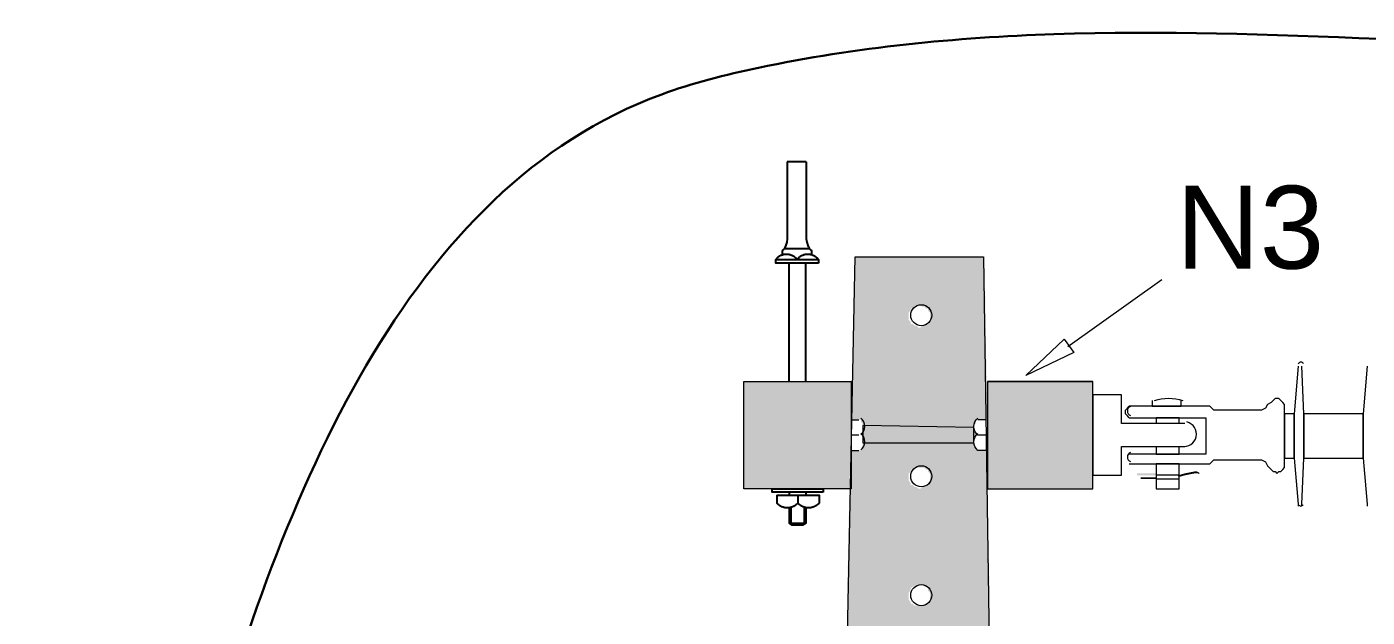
# Model space of a CAD drawing. Header units: millimetres. Extents: x 3949 to 6037, y -1956 to 1273.
# Drawn here: x 4929.85 to 4963.98, y -1423.71 to -1408.67 of the extents above; entities that cross this region are included whole.
import ezdxf

# ---------------------------------------------------------------- set-up
doc = ezdxf.new("R2010")
doc.units = ezdxf.units.MM
doc.linetypes.add('DASHED', pattern=[19.05, 12.7, -6.35])
doc.layers.add('PADRÃO DE ENTRADA', color=7, linetype='Continuous', lineweight=0)
doc.styles.add('ARIAL', font='arial.ttf')

msp = doc.modelspace()

# ---------------------------------------------------------------- linework, layer by layer
at = {"layer": 'PADRÃO DE ENTRADA', "linetype": 'DASHED', "lineweight": -2}
msp.add_line((4949.694, -1412.111), (4949.213, -1412.111), dxfattribs=at)
at = {"layer": 'PADRÃO DE ENTRADA', "color": 0, "linetype": 'DASHED', "lineweight": -2}
for points in [[(4949.213, -1412.111), (4949.213, -1414.074)], [(4949.694, -1412.111), (4949.694, -1414.074)], [(4949.213, -1414.074), (4949.198, -1414.156), (4949.172, -1414.237), (4949.157, -1414.278), (4949.138, -1414.316), (4949.113, -1414.347), (4949.084, -1414.369)], [(4949.694, -1414.074), (4949.713, -1414.159), (4949.738, -1414.244), (4949.754, -1414.288), (4949.779, -1414.325), (4949.807, -1414.357), (4949.842, -1414.379)]]:
    msp.add_lwpolyline(points, dxfattribs=at)
at = {"layer": 'PADRÃO DE ENTRADA', "color": 0, "lineweight": -2}
for points in [[(4948.921, -1414.602), (4948.956, -1414.561), (4948.968, -1414.548), (4948.981, -1414.539), (4948.993, -1414.526), (4949.006, -1414.517), (4949.019, -1414.507), (4949.034, -1414.501), (4949.05, -1414.492), (4949.062, -1414.485), (4949.078, -1414.479), (4949.094, -1414.476), (4949.11, -1414.47), (4949.125, -1414.467), (4949.141, -1414.463), (4949.157, -1414.46), (4949.172, -1414.46), (4949.191, -1414.46), (4949.207, -1414.46), (4949.223, -1414.46), (4949.238, -1414.463), (4949.254, -1414.467), (4949.27, -1414.47), (4949.286, -1414.473), (4949.301, -1414.479), (4949.317, -1414.485), (4949.333, -1414.492), (4949.345, -1414.498), (4949.361, -1414.507), (4949.377, -1414.517), (4949.389, -1414.526), (4949.402, -1414.536), (4949.414, -1414.548), (4949.427, -1414.558), (4949.461, -1414.599)], [(4950.005, -1414.69), (4948.921, -1414.69), (4948.921, -1414.599), (4950.005, -1414.599), (4950.005, -1414.69)], [(4949.084, -1414.369), (4949.084, -1414.479)], [(4949.779, -1414.325), (4949.132, -1414.325)], [(4949.461, -1414.599), (4949.496, -1414.558), (4949.509, -1414.548), (4949.521, -1414.536), (4949.534, -1414.526), (4949.546, -1414.517), (4949.562, -1414.507), (4949.575, -1414.498), (4949.59, -1414.492), (4949.606, -1414.485), (4949.622, -1414.479), (4949.637, -1414.473), (4949.653, -1414.47), (4949.669, -1414.467), (4949.684, -1414.463), (4949.7, -1414.46), (4949.716, -1414.46), (4949.732, -1414.46), (4949.747, -1414.46), (4949.766, -1414.46), (4949.782, -1414.463), (4949.798, -1414.467), (4949.813, -1414.47), (4949.829, -1414.473), (4949.845, -1414.479), (4949.86, -1414.485), (4949.873, -1414.492), (4949.889, -1414.498), (4949.904, -1414.507), (4949.917, -1414.514), (4949.933, -1414.526), (4949.945, -1414.536), (4949.958, -1414.548), (4949.97, -1414.558), (4950.005, -1414.599)], [(4949.842, -1414.479), (4949.842, -1414.379)], [(4949.249, -1414.687), (4949.249, -1417.702)], [(4949.677, -1414.687), (4949.677, -1417.702)], [(4950.126, -1420.521), (4948.825, -1420.521), (4948.825, -1420.436), (4950.126, -1420.436), (4950.126, -1420.521)], [(4948.948, -1420.601), (4950.025, -1420.601), (4950.025, -1420.802)], [(4948.948, -1420.601), (4948.948, -1420.806)], [(4949.259, -1420.519), (4949.259, -1420.601)], [(4949.485, -1420.601), (4949.485, -1420.802)], [(4949.686, -1420.519), (4949.686, -1420.601)], [(4950.025, -1420.802), (4949.984, -1420.84), (4949.972, -1420.85), (4949.956, -1420.859), (4949.944, -1420.868), (4949.928, -1420.878), (4949.915, -1420.884), (4949.9, -1420.894), (4949.887, -1420.9), (4949.871, -1420.903), (4949.859, -1420.909), (4949.843, -1420.912), (4949.827, -1420.916), (4949.812, -1420.919), (4949.799, -1420.922), (4949.783, -1420.925), (4949.768, -1420.925), (4949.752, -1420.925), (4949.739, -1420.925), (4949.724, -1420.925), (4949.708, -1420.922), (4949.695, -1420.919), (4949.68, -1420.916), (4949.664, -1420.912), (4949.648, -1420.909), (4949.636, -1420.903), (4949.62, -1420.9), (4949.608, -1420.894), (4949.592, -1420.884), (4949.579, -1420.878), (4949.564, -1420.868), (4949.551, -1420.859), (4949.535, -1420.85), (4949.523, -1420.84), (4949.485, -1420.802), (4949.444, -1420.84), (4949.432, -1420.85), (4949.416, -1420.859), (4949.403, -1420.868), (4949.388, -1420.878), (4949.375, -1420.884), (4949.359, -1420.894), (4949.347, -1420.9), (4949.331, -1420.903), (4949.319, -1420.909), (4949.303, -1420.912), (4949.287, -1420.916), (4949.271, -1420.919), (4949.259, -1420.922), (4949.243, -1420.925), (4949.227, -1420.925), (4949.212, -1420.925), (4949.199, -1420.925), (4949.183, -1420.925), (4949.168, -1420.922), (4949.152, -1420.919), (4949.139, -1420.916), (4949.124, -1420.912), (4949.108, -1420.909), (4949.095, -1420.903), (4949.08, -1420.9), (4949.067, -1420.894), (4949.052, -1420.884), (4949.039, -1420.878), (4949.023, -1420.868), (4949.011, -1420.859), (4948.995, -1420.85), (4948.982, -1420.84), (4948.945, -1420.802)], [(4949.259, -1420.922), (4949.259, -1421.311)], [(4949.303, -1420.912), (4949.303, -1421.311)], [(4949.642, -1420.906), (4949.642, -1421.311)], [(4949.686, -1420.919), (4949.686, -1421.311)], [(4949.259, -1421.311), (4949.686, -1421.311), (4949.604, -1421.368), (4949.341, -1421.368), (4949.259, -1421.311)]]:
    msp.add_lwpolyline(points, dxfattribs=at)
at = {"layer": 'PADRÃO DE ENTRADA', "lineweight": 5}
for points in [[(4950.647, -1429.175), (4950.94, -1414.529), (4954.211, -1414.529), (4954.699, -1448.02)], [(4956.994, -1417.702), (4954.309, -1417.702)], [(4956.994, -1417.702), (4954.309, -1417.702), (4956.994, -1417.702), (4954.309, -1417.702)], [(4959.337, -1418.776), (4957.726, -1418.776), (4957.726, -1418.044), (4956.994, -1418.044), (4956.994, -1420.095), (4957.726, -1420.095), (4957.726, -1419.362), (4959.337, -1419.362)], [(4950.843, -1418.679), (4951.038, -1418.679)], [(4954.26, -1418.679), (4954.065, -1418.679)], [(4953.967, -1419.265), (4953.967, -1418.874)], [(4950.843, -1419.46), (4951.038, -1419.46)]]:
    msp.add_lwpolyline(points, dxfattribs=at)
at = {"layer": 'PADRÃO DE ENTRADA', "color": 150, "lineweight": 5, "true_color": 0x007eff}
msp.add_lwpolyline([(4958.751, -1415.115), (4956.359, -1416.824)], dxfattribs=at)
msp.add_lwpolyline([(4956.506, -1416.97), (4955.285, -1417.556), (4956.262, -1416.628)], close=True, dxfattribs=at)
at = {"layer": 'PADRÃO DE ENTRADA', "color": 7, "lineweight": 5}
for points in [[(4962.218, -1417.312), (4962.12, -1418.532), (4962.12, -1419.655), (4962.218, -1420.827), (4962.218, -1420.876)], [(4962.315, -1420.876), (4962.315, -1420.827), (4962.364, -1419.655), (4962.364, -1418.532), (4962.315, -1417.312)], [(4963.975, -1417.312), (4963.878, -1418.532), (4963.878, -1419.655), (4963.975, -1420.827), (4963.975, -1420.876)], [(4957.922, -1419.802), (4959.972, -1419.802), (4960.07, -1419.704), (4961.29, -1419.704), (4961.388, -1419.753), (4961.437, -1419.851), (4961.534, -1419.948), (4961.583, -1419.997), (4961.632, -1419.997), (4961.681, -1420.046), (4961.73, -1419.997), (4961.778, -1419.997), (4961.827, -1419.948), (4961.876, -1419.899), (4961.876, -1419.851), (4961.876, -1419.704), (4961.876, -1419.655), (4961.876, -1418.435), (4961.876, -1418.337), (4961.876, -1418.288), (4961.827, -1418.239), (4961.778, -1418.191), (4961.73, -1418.142), (4961.681, -1418.142), (4961.632, -1418.142), (4961.583, -1418.191), (4961.534, -1418.239), (4961.437, -1418.288), (4961.388, -1418.386), (4961.29, -1418.435), (4960.07, -1418.435), (4959.972, -1418.337), (4957.922, -1418.337)], [(4958.507, -1418.191), (4958.507, -1418.337), (4959.24, -1418.337), (4959.24, -1418.191)], [(4950.843, -1418.679), (4950.843, -1419.46)], [(4957.922, -1418.63), (4959.874, -1418.63), (4959.874, -1419.558), (4957.922, -1419.558)], [(4959.191, -1418.776), (4959.191, -1418.63), (4958.605, -1418.63), (4958.605, -1418.776)], [(4951.038, -1419.069), (4950.843, -1419.069)], [(4958.605, -1419.362), (4958.605, -1419.558), (4959.191, -1419.558), (4959.191, -1419.362)], [(4959.191, -1420.095), (4958.605, -1420.095)], [(4959.191, -1420.192), (4958.605, -1420.192)]]:
    msp.add_lwpolyline(points, dxfattribs=at)
at = {"layer": 'PADRÃO DE ENTRADA', "lineweight": 5}
for points in [[(4950.843, -1419.069), (4950.843, -1420.436), (4948.109, -1420.436), (4948.109, -1417.702), (4950.843, -1417.702)], [(4954.309, -1419.069), (4954.309, -1420.436), (4956.994, -1420.436), (4956.994, -1417.702), (4954.309, -1417.702)], [(4951.135, -1418.825), (4951.135, -1419.265), (4953.967, -1419.265), (4953.967, -1418.874)]]:
    msp.add_lwpolyline(points, close=True, dxfattribs=at)
at = {"layer": 'PADRÃO DE ENTRADA', "lineweight": 0}
msp.add_lwpolyline([(4957.922, -1418.63), (4957.873, -1418.581), (4957.824, -1418.532), (4957.824, -1418.484), (4957.824, -1418.435), (4957.873, -1418.386), (4957.922, -1418.337)], dxfattribs=at)
at = {"layer": 'PADRÃO DE ENTRADA', "lineweight": 5}
for points in [[(4954.309, -1419.069), (4954.065, -1419.069, -0.47856), (4954.067, -1418.641)], [(4954.309, -1419.46), (4954.065, -1419.46, -0.47856), (4954.067, -1419.031)]]:
    msp.add_lwpolyline(points, format="xyb", dxfattribs=at)
at = {"layer": 'PADRÃO DE ENTRADA', "color": 7, "lineweight": 5}
for points in [[(4962.12, -1418.532), (4961.876, -1418.532), (4961.876, -1419.655), (4962.12, -1419.655)], [(4963.878, -1418.532), (4962.364, -1418.532), (4962.364, -1419.655), (4963.878, -1419.655)], [(4959.191, -1419.802), (4958.605, -1419.802), (4958.605, -1420.436), (4959.191, -1420.436)]]:
    msp.add_lwpolyline(points, close=True, dxfattribs=at)
at = {"layer": 'PADRÃO DE ENTRADA', "color": 7, "lineweight": 0}
msp.add_lwpolyline([(4959.166, -1420.119, 0.0479, 0.0479, 0), (4959.337, -1420.07, 0.0488, 0.0488, 0), (4959.581, -1420.021, 0.0488, 0.0488, 0), (4959.655, -1420.021, 0.0345, 0.0345, 0), (4959.703, -1420.046, 0, 0, 0), (4959.703, -1420.143, 0, 0, 0), (4959.63, -1420.217, 0, 0, 0), (4959.166, -1420.168, 0, 0, 0)], format="xyseb", dxfattribs=at)
at = {"layer": 'PADRÃO DE ENTRADA', "lineweight": 5}
for centre in [(4952.624, -1416.018), (4952.624, -1420.119), (4952.624, -1423.146)]:
    msp.add_circle(centre, 0.268, dxfattribs=at)
at = {"layer": 'PADRÃO DE ENTRADA', "color": 7, "lineweight": 5}
for centre, radius, start, end in [((4962.291, -1417.287), 0.0732, 25.0952, 154.9136), ((4957.995, -1418.459), 0.122, 109.8533, 250.1519), ((4958.922, -1419.387), 1.245, 72.7941, 107.2135), ((4957.995, -1419.631), 0.122, 109.8801, 250.1199), ((4962.291, -1420.803), 0.0732, 212.9157, 327.0484)]:
    msp.add_arc(centre, radius, start, end, dxfattribs=at)
at = {"layer": 'PADRÃO DE ENTRADA', "lineweight": 5}
for centre, radius, start, end in [((4950.916, -1418.85), 0.269, 308.8522, 51.1478), ((4959.313, -1419.045), 0.317, 259.3882, 76.6739), ((4950.916, -1419.24), 0.269, 308.8522, 51.1478)]:
    msp.add_arc(centre, radius, start, end, dxfattribs=at)
at = {"layer": 'PADRÃO DE ENTRADA', "lineweight": 30}
msp.add_spline([(4982.307, -1424), (4980.084, -1423.512), (4978.843, -1420.239), (4977.676, -1410.321), (4977.165, -1409.883), (4972.86, -1409.154), (4956.004, -1408.862), (4948.479, -1409.717), (4946.015, -1410.394), (4934.291, -1427.966), (4929.85, -1463.008)], degree=3, dxfattribs=at)
at = {"layer": 'PADRÃO DE ENTRADA', "color": 8}
for points in [[(4950.94, -1414.529), (4954.26, -1415.75), (4950.891, -1415.75)], [(4954.211, -1414.529), (4950.94, -1414.529), (4954.26, -1415.75)], [(4952.551, -1415.75), (4950.891, -1415.75), (4952.502, -1415.798)], [(4950.891, -1415.75), (4952.502, -1415.798), (4950.891, -1415.798)], [(4952.454, -1415.798), (4952.454, -1415.798), (4950.891, -1415.798)], [(4952.454, -1415.798), (4950.891, -1415.798), (4952.502, -1415.798)], [(4952.454, -1415.798), (4950.891, -1415.798), (4952.405, -1415.847)], [(4950.891, -1415.798), (4952.405, -1415.847), (4950.891, -1415.847)], [(4952.356, -1415.847), (4952.356, -1415.847), (4950.891, -1415.847)], [(4952.356, -1415.847), (4950.891, -1415.847), (4952.405, -1415.847)], [(4952.356, -1415.847), (4950.891, -1415.847), (4952.356, -1415.896)], [(4950.891, -1415.847), (4952.356, -1415.896), (4950.891, -1415.896)], [(4952.356, -1415.896), (4950.891, -1415.896), (4952.307, -1415.945)], [(4950.891, -1415.896), (4952.307, -1415.945), (4950.891, -1415.945)], [(4952.307, -1415.945), (4950.891, -1415.945), (4952.307, -1415.994)], [(4950.891, -1415.945), (4952.307, -1415.994), (4950.891, -1415.994)], [(4952.307, -1415.994), (4950.891, -1415.994), (4952.307, -1416.043)], [(4950.891, -1415.994), (4952.307, -1416.043), (4950.891, -1416.043)], [(4954.26, -1415.75), (4952.6, -1415.75), (4954.26, -1415.798)], [(4952.6, -1415.75), (4954.26, -1415.798), (4952.649, -1415.798)], [(4952.649, -1415.798), (4954.26, -1415.798), (4952.698, -1415.798)], [(4954.26, -1415.798), (4952.698, -1415.798), (4954.26, -1415.847)], [(4952.698, -1415.798), (4954.26, -1415.847), (4952.747, -1415.847)], [(4952.747, -1415.847), (4954.26, -1415.847), (4952.795, -1415.847)], [(4954.26, -1415.847), (4952.795, -1415.847), (4954.26, -1415.896)], [(4952.795, -1415.847), (4954.26, -1415.896), (4952.795, -1415.896)], [(4954.26, -1415.896), (4952.795, -1415.896), (4954.26, -1415.945)], [(4952.795, -1415.896), (4954.26, -1415.945), (4952.844, -1415.945)], [(4954.26, -1415.945), (4952.844, -1415.945), (4954.26, -1415.994)], [(4952.844, -1415.945), (4954.26, -1415.994), (4952.844, -1415.994)], [(4954.26, -1415.994), (4952.844, -1415.994), (4954.26, -1416.043)], [(4952.844, -1415.994), (4954.26, -1416.043), (4952.844, -1416.043)], [(4950.891, -1416.335), (4954.309, -1418.679), (4950.843, -1418.679)], [(4952.307, -1416.043), (4950.891, -1416.043), (4952.307, -1416.091)], [(4950.891, -1416.043), (4952.307, -1416.091), (4950.891, -1416.091)], [(4952.307, -1416.091), (4950.891, -1416.091), (4952.307, -1416.14)], [(4950.891, -1416.091), (4952.307, -1416.14), (4950.891, -1416.14)], [(4952.307, -1416.14), (4950.891, -1416.14), (4952.356, -1416.189)], [(4950.891, -1416.14), (4952.356, -1416.189), (4950.891, -1416.189)], [(4952.356, -1416.189), (4950.891, -1416.189), (4952.356, -1416.238)], [(4950.891, -1416.189), (4952.356, -1416.238), (4950.891, -1416.238)], [(4952.405, -1416.238), (4952.405, -1416.238), (4950.891, -1416.238)], [(4952.405, -1416.238), (4950.891, -1416.238), (4952.356, -1416.238)], [(4952.405, -1416.238), (4950.891, -1416.238), (4952.454, -1416.287)], [(4950.891, -1416.238), (4952.454, -1416.287), (4950.891, -1416.287)], [(4952.502, -1416.287), (4952.502, -1416.287), (4950.891, -1416.287)], [(4952.502, -1416.287), (4950.891, -1416.287), (4952.454, -1416.287)], [(4952.502, -1416.287), (4950.891, -1416.287), (4952.551, -1416.335)], [(4950.891, -1416.287), (4952.551, -1416.335), (4950.891, -1416.335)], [(4954.26, -1416.335), (4950.891, -1416.335), (4954.309, -1418.679)], [(4952.649, -1416.287), (4954.26, -1416.335), (4952.6, -1416.335)], [(4952.698, -1416.287), (4954.26, -1416.287), (4952.649, -1416.287)], [(4954.26, -1416.287), (4952.649, -1416.287), (4954.26, -1416.335)], [(4952.747, -1416.238), (4954.26, -1416.287), (4952.698, -1416.287)], [(4952.795, -1416.238), (4954.26, -1416.238), (4952.747, -1416.238)], [(4954.26, -1416.238), (4952.747, -1416.238), (4954.26, -1416.287)], [(4952.844, -1416.14), (4954.26, -1416.189), (4952.795, -1416.189)], [(4954.26, -1416.189), (4952.795, -1416.189), (4954.26, -1416.238)], [(4952.795, -1416.189), (4954.26, -1416.238), (4952.795, -1416.238)], [(4954.26, -1416.043), (4952.844, -1416.043), (4954.26, -1416.091)], [(4952.844, -1416.043), (4954.26, -1416.091), (4952.844, -1416.091)], [(4954.26, -1416.091), (4952.844, -1416.091), (4954.26, -1416.14)], [(4952.844, -1416.091), (4954.26, -1416.14), (4952.844, -1416.14)], [(4954.26, -1416.14), (4952.844, -1416.14), (4954.26, -1416.189)], [(4950.843, -1417.702), (4948.109, -1417.702), (4950.843, -1419.069)], [(4948.109, -1417.702), (4950.843, -1419.069), (4948.109, -1419.069)], [(4956.994, -1417.702), (4954.309, -1417.702), (4956.994, -1418.825)], [(4954.309, -1417.702), (4956.994, -1418.825), (4954.309, -1418.825)], [(4951.038, -1418.679), (4954.309, -1418.679), (4954.309, -1418.679)], [(4954.309, -1418.679), (4954.309, -1418.679), (4951.038, -1418.679)], [(4951.038, -1418.679), (4954.065, -1418.679), (4951.087, -1418.679)], [(4954.016, -1418.679), (4954.016, -1418.679), (4951.087, -1418.679)], [(4954.016, -1418.679), (4951.087, -1418.679), (4954.065, -1418.679)], [(4954.016, -1418.679), (4951.087, -1418.679), (4954.016, -1418.728)], [(4951.087, -1418.679), (4954.016, -1418.728), (4951.087, -1418.728)], [(4951.087, -1418.728), (4954.016, -1418.728), (4954.016, -1418.728)], [(4954.016, -1418.728), (4951.087, -1418.728), (4954.016, -1418.776)], [(4951.087, -1418.728), (4954.016, -1418.776), (4951.135, -1418.776)], [(4950.843, -1419.069), (4948.109, -1419.069), (4950.843, -1419.118)], [(4948.109, -1419.069), (4950.843, -1419.118), (4948.109, -1419.118)], [(4951.135, -1418.776), (4954.016, -1418.776), (4954.016, -1418.776)], [(4953.967, -1418.776), (4953.967, -1418.776), (4951.135, -1418.776)], [(4953.967, -1418.776), (4951.135, -1418.776), (4954.016, -1418.776)], [(4953.967, -1418.776), (4951.135, -1418.776), (4953.967, -1418.825)], [(4951.135, -1418.776), (4953.967, -1418.825), (4951.135, -1418.825)], [(4951.135, -1418.825), (4953.967, -1418.874), (4951.135, -1418.874)], [(4953.967, -1418.825), (4951.135, -1418.825), (4953.967, -1418.874)], [(4951.135, -1418.825), (4953.967, -1418.825), (4953.967, -1418.825)], [(4953.967, -1418.825), (4953.967, -1418.825), (4951.135, -1418.825)], [(4953.967, -1418.874), (4951.135, -1418.874), (4953.967, -1418.923)], [(4951.135, -1418.874), (4953.967, -1418.923), (4951.135, -1418.923)], [(4953.967, -1418.923), (4951.135, -1418.923), (4953.967, -1418.972)], [(4951.135, -1418.923), (4953.967, -1418.972), (4951.135, -1418.972)], [(4953.967, -1418.972), (4951.135, -1418.972), (4954.016, -1419.021)], [(4951.135, -1418.972), (4954.016, -1419.021), (4951.135, -1419.021)], [(4951.135, -1419.021), (4954.016, -1419.021), (4954.016, -1419.021)], [(4954.016, -1419.021), (4951.135, -1419.021), (4954.065, -1419.069)], [(4951.135, -1419.021), (4954.065, -1419.069), (4951.135, -1419.069)], [(4954.065, -1419.069), (4951.135, -1419.069), (4954.016, -1419.118)], [(4951.135, -1419.069), (4954.016, -1419.118), (4951.135, -1419.118)], [(4956.994, -1418.825), (4954.309, -1418.825), (4956.994, -1420.436)], [(4954.309, -1418.825), (4956.994, -1420.436), (4954.309, -1420.436)], [(4950.843, -1419.118), (4948.109, -1419.118), (4950.794, -1420.436)], [(4948.109, -1419.118), (4950.794, -1420.436), (4948.109, -1420.436)], [(4951.135, -1419.362), (4954.016, -1419.411), (4951.087, -1419.411)], [(4951.087, -1419.411), (4954.016, -1419.411), (4954.016, -1419.411)], [(4954.016, -1419.411), (4951.087, -1419.411), (4954.016, -1419.46)], [(4951.087, -1419.411), (4954.016, -1419.46), (4951.087, -1419.46)], [(4954.016, -1419.118), (4951.135, -1419.118), (4954.016, -1419.167)], [(4951.135, -1419.118), (4954.016, -1419.167), (4951.135, -1419.167)], [(4953.967, -1419.167), (4953.967, -1419.167), (4951.135, -1419.167)], [(4953.967, -1419.167), (4951.135, -1419.167), (4954.016, -1419.167)], [(4953.967, -1419.167), (4951.135, -1419.167), (4953.967, -1419.216)], [(4951.135, -1419.167), (4953.967, -1419.216), (4951.135, -1419.216)], [(4953.967, -1419.216), (4951.135, -1419.216), (4953.967, -1419.265)], [(4951.135, -1419.216), (4953.967, -1419.265), (4951.135, -1419.265)], [(4953.967, -1419.265), (4951.135, -1419.265), (4953.967, -1419.314)], [(4951.135, -1419.265), (4953.967, -1419.314), (4951.135, -1419.314)], [(4951.135, -1419.314), (4953.967, -1419.314), (4953.967, -1419.314)], [(4953.967, -1419.314), (4951.135, -1419.314), (4953.967, -1419.362)], [(4951.135, -1419.314), (4953.967, -1419.362), (4951.135, -1419.362)], [(4951.135, -1419.362), (4953.967, -1419.362), (4953.967, -1419.362)], [(4953.967, -1419.362), (4951.135, -1419.362), (4954.016, -1419.411)], [(4950.843, -1419.46), (4954.065, -1419.46), (4954.065, -1419.46)], [(4954.065, -1419.46), (4954.065, -1419.46), (4950.843, -1419.46)], [(4954.309, -1419.46), (4950.843, -1419.46), (4954.309, -1419.899)], [(4950.843, -1419.46), (4954.309, -1419.899), (4950.843, -1419.899)], [(4951.087, -1419.46), (4954.065, -1419.46), (4951.038, -1419.46)], [(4951.087, -1419.46), (4954.016, -1419.46), (4954.016, -1419.46)], [(4954.016, -1419.46), (4951.087, -1419.46), (4954.065, -1419.46)], [(4952.502, -1419.899), (4952.502, -1419.899), (4950.843, -1419.899)], [(4952.502, -1419.899), (4950.843, -1419.899), (4952.551, -1419.899)], [(4952.454, -1419.899), (4952.454, -1419.899), (4950.843, -1419.899)], [(4952.454, -1419.899), (4950.843, -1419.899), (4952.502, -1419.899)], [(4952.454, -1419.899), (4950.843, -1419.899), (4952.405, -1419.948)], [(4950.843, -1419.899), (4952.405, -1419.948), (4950.843, -1419.948)], [(4952.356, -1419.948), (4952.356, -1419.948), (4950.843, -1419.948)], [(4952.356, -1419.948), (4950.843, -1419.948), (4952.405, -1419.948)], [(4952.356, -1419.948), (4950.843, -1419.948), (4952.356, -1419.997)], [(4950.843, -1419.948), (4952.356, -1419.997), (4950.843, -1419.997)], [(4952.356, -1419.997), (4950.843, -1419.997), (4952.307, -1420.046)], [(4950.843, -1419.997), (4952.307, -1420.046), (4950.843, -1420.046)], [(4952.307, -1420.046), (4950.843, -1420.046), (4952.307, -1420.095)], [(4950.843, -1420.046), (4952.307, -1420.095), (4950.843, -1420.095)], [(4952.307, -1420.095), (4950.843, -1420.095), (4952.307, -1420.143)], [(4950.843, -1420.095), (4952.307, -1420.143), (4950.843, -1420.143)], [(4952.6, -1419.899), (4954.309, -1419.899), (4952.649, -1419.899)], [(4952.649, -1419.899), (4954.309, -1419.899), (4952.698, -1419.899)], [(4954.309, -1419.899), (4952.698, -1419.899), (4954.309, -1419.948)], [(4952.698, -1419.899), (4954.309, -1419.948), (4952.747, -1419.948)], [(4952.747, -1419.948), (4954.309, -1419.948), (4952.795, -1419.948)], [(4954.309, -1419.948), (4952.795, -1419.948), (4954.309, -1419.997)], [(4952.795, -1419.948), (4954.309, -1419.997), (4952.795, -1419.997)], [(4954.309, -1419.997), (4952.795, -1419.997), (4954.309, -1420.046)], [(4952.795, -1419.997), (4954.309, -1420.046), (4952.844, -1420.046)], [(4954.309, -1420.046), (4952.844, -1420.046), (4954.309, -1420.095)], [(4952.844, -1420.046), (4954.309, -1420.095), (4952.844, -1420.095)], [(4954.309, -1420.095), (4952.844, -1420.095), (4954.309, -1420.143)], [(4952.844, -1420.095), (4954.309, -1420.143), (4952.844, -1420.143)], [(4950.794, -1420.436), (4954.358, -1422.877), (4950.745, -1422.877)], [(4950.794, -1420.436), (4954.309, -1420.436), (4954.309, -1420.436)], [(4954.309, -1420.436), (4954.309, -1420.436), (4950.794, -1420.436)], [(4954.309, -1420.436), (4950.794, -1420.436), (4954.358, -1422.877)], [(4952.307, -1420.143), (4950.843, -1420.143), (4952.307, -1420.192)], [(4950.843, -1420.143), (4952.307, -1420.192), (4950.843, -1420.192)], [(4952.307, -1420.192), (4950.843, -1420.192), (4952.307, -1420.241)], [(4950.843, -1420.192), (4952.307, -1420.241), (4950.843, -1420.241)], [(4952.307, -1420.241), (4950.843, -1420.241), (4952.356, -1420.29)], [(4950.843, -1420.241), (4952.356, -1420.29), (4950.843, -1420.29)], [(4952.356, -1420.29), (4950.843, -1420.29), (4952.356, -1420.339)], [(4950.843, -1420.29), (4952.356, -1420.339), (4950.843, -1420.339)], [(4952.405, -1420.339), (4952.405, -1420.339), (4950.843, -1420.339)], [(4952.405, -1420.339), (4950.843, -1420.339), (4952.356, -1420.339)], [(4952.405, -1420.339), (4950.843, -1420.339), (4952.454, -1420.388)], [(4950.843, -1420.339), (4952.454, -1420.388), (4950.843, -1420.388)], [(4952.502, -1420.388), (4952.502, -1420.388), (4950.843, -1420.388)], [(4952.502, -1420.388), (4950.843, -1420.388), (4952.454, -1420.388)], [(4952.502, -1420.388), (4950.843, -1420.388), (4952.551, -1420.436)], [(4950.843, -1420.388), (4952.551, -1420.436), (4950.843, -1420.436)], [(4950.843, -1420.436), (4954.309, -1420.436), (4954.309, -1420.436)], [(4954.309, -1420.436), (4954.309, -1420.436), (4950.843, -1420.436)], [(4952.649, -1420.388), (4954.309, -1420.436), (4952.6, -1420.436)], [(4952.698, -1420.388), (4954.309, -1420.388), (4952.649, -1420.388)], [(4954.309, -1420.388), (4952.649, -1420.388), (4954.309, -1420.436)], [(4952.747, -1420.339), (4954.309, -1420.388), (4952.698, -1420.388)], [(4952.795, -1420.339), (4954.309, -1420.339), (4952.747, -1420.339)], [(4954.309, -1420.339), (4952.747, -1420.339), (4954.309, -1420.388)], [(4952.844, -1420.241), (4954.309, -1420.29), (4952.795, -1420.29)], [(4954.309, -1420.29), (4952.795, -1420.29), (4954.309, -1420.339)], [(4952.795, -1420.29), (4954.309, -1420.339), (4952.795, -1420.339)], [(4954.309, -1420.143), (4952.844, -1420.143), (4954.309, -1420.192)], [(4952.844, -1420.143), (4954.309, -1420.192), (4952.844, -1420.192)], [(4954.309, -1420.192), (4952.844, -1420.192), (4954.309, -1420.241)], [(4952.844, -1420.192), (4954.309, -1420.241), (4952.844, -1420.241)], [(4954.309, -1420.241), (4952.844, -1420.241), (4954.309, -1420.29)], [(4952.502, -1422.877), (4952.502, -1422.877), (4950.745, -1422.877)], [(4952.502, -1422.877), (4950.745, -1422.877), (4952.551, -1422.877)], [(4952.502, -1422.877), (4950.745, -1422.877), (4952.454, -1422.926)], [(4950.745, -1422.877), (4952.454, -1422.926), (4950.745, -1422.926)], [(4952.405, -1422.926), (4952.405, -1422.926), (4950.745, -1422.926)], [(4952.405, -1422.926), (4950.745, -1422.926), (4952.454, -1422.926)], [(4952.405, -1422.926), (4950.745, -1422.926), (4952.356, -1422.975)], [(4950.745, -1422.926), (4952.356, -1422.975), (4950.745, -1422.975)], [(4952.356, -1422.975), (4950.745, -1422.975), (4952.356, -1423.024)], [(4950.745, -1422.975), (4952.356, -1423.024), (4950.745, -1423.024)], [(4952.356, -1423.024), (4950.745, -1423.024), (4952.307, -1423.073)], [(4950.745, -1423.024), (4952.307, -1423.073), (4950.745, -1423.073)], [(4952.307, -1423.073), (4950.745, -1423.073), (4952.307, -1423.122)], [(4950.745, -1423.073), (4952.307, -1423.122), (4950.745, -1423.122)], [(4952.307, -1423.122), (4950.745, -1423.122), (4952.307, -1423.17)], [(4950.745, -1423.122), (4952.307, -1423.17), (4950.745, -1423.17)], [(4952.307, -1423.17), (4950.745, -1423.17), (4952.307, -1423.219)], [(4950.745, -1423.17), (4952.307, -1423.219), (4950.745, -1423.219)], [(4952.6, -1422.877), (4954.358, -1422.877), (4952.649, -1422.877)], [(4954.358, -1422.877), (4952.649, -1422.877), (4954.358, -1422.926)], [(4952.649, -1422.877), (4954.358, -1422.926), (4952.698, -1422.926)], [(4952.698, -1422.926), (4954.358, -1422.926), (4952.747, -1422.926)], [(4954.358, -1422.926), (4952.747, -1422.926), (4954.358, -1422.975)], [(4952.747, -1422.926), (4954.358, -1422.975), (4952.795, -1422.975)], [(4954.358, -1422.975), (4952.795, -1422.975), (4954.358, -1423.024)], [(4952.795, -1422.975), (4954.358, -1423.024), (4952.795, -1423.024)], [(4954.358, -1423.024), (4952.795, -1423.024), (4954.358, -1423.073)], [(4952.795, -1423.024), (4954.358, -1423.073), (4952.844, -1423.073)], [(4954.358, -1423.073), (4952.844, -1423.073), (4954.358, -1423.122)], [(4952.844, -1423.073), (4954.358, -1423.122), (4952.844, -1423.122)], [(4954.358, -1423.122), (4952.844, -1423.122), (4954.358, -1423.17)], [(4952.844, -1423.122), (4954.358, -1423.17), (4952.844, -1423.17)], [(4954.358, -1423.17), (4952.844, -1423.17), (4954.358, -1423.219)], [(4952.844, -1423.17), (4954.358, -1423.219), (4952.844, -1423.219)], [(4950.745, -1423.414), (4954.406, -1425.904), (4950.696, -1425.904)], [(4952.307, -1423.219), (4950.745, -1423.219), (4952.307, -1423.268)], [(4950.745, -1423.219), (4952.307, -1423.268), (4950.745, -1423.268)], [(4952.307, -1423.268), (4950.745, -1423.268), (4952.356, -1423.317)], [(4950.745, -1423.268), (4952.356, -1423.317), (4950.745, -1423.317)], [(4952.356, -1423.317), (4950.745, -1423.317), (4952.356, -1423.366)], [(4950.745, -1423.317), (4952.356, -1423.366), (4950.745, -1423.366)], [(4952.405, -1423.366), (4952.405, -1423.366), (4950.745, -1423.366)], [(4952.405, -1423.366), (4950.745, -1423.366), (4952.356, -1423.366)], [(4952.405, -1423.366), (4950.745, -1423.366), (4952.454, -1423.414)], [(4950.745, -1423.366), (4952.454, -1423.414), (4950.745, -1423.414)], [(4952.502, -1423.414), (4952.502, -1423.414), (4950.745, -1423.414)], [(4952.502, -1423.414), (4950.745, -1423.414), (4952.454, -1423.414)], [(4952.551, -1423.414), (4952.551, -1423.414), (4950.745, -1423.414)], [(4952.551, -1423.414), (4950.745, -1423.414), (4952.502, -1423.414)], [(4954.358, -1423.414), (4950.745, -1423.414), (4954.406, -1425.904)], [(4952.649, -1423.414), (4954.358, -1423.414), (4952.6, -1423.414)], [(4952.698, -1423.414), (4954.358, -1423.414), (4952.649, -1423.414)], [(4952.747, -1423.366), (4954.358, -1423.414), (4952.698, -1423.414)], [(4952.795, -1423.366), (4954.358, -1423.366), (4952.747, -1423.366)], [(4954.358, -1423.366), (4952.747, -1423.366), (4954.358, -1423.414)], [(4952.844, -1423.268), (4954.358, -1423.317), (4952.795, -1423.317)], [(4954.358, -1423.317), (4952.795, -1423.317), (4954.358, -1423.366)], [(4952.795, -1423.317), (4954.358, -1423.366), (4952.795, -1423.366)], [(4954.358, -1423.219), (4952.844, -1423.219), (4954.358, -1423.268)], [(4952.844, -1423.219), (4954.358, -1423.268), (4952.844, -1423.268)], [(4954.358, -1423.268), (4952.844, -1423.268), (4954.358, -1423.317)]]:
    msp.add_solid(points, dxfattribs=at)
at = {"layer": 'PADRÃO DE ENTRADA', "transparency": 33554559}
for points in [[(4951.135, -1419.265), (4953.967, -1419.265), (4953.967, -1419.265)], [(4948.109, -1420.436), (4948.939, -1420.436), (4948.939, -1420.436)], [(4948.939, -1420.436), (4948.939, -1420.436), (4948.109, -1420.436)], [(4950.013, -1420.436), (4950.794, -1420.436), (4950.794, -1420.436)]]:
    msp.add_solid(points, dxfattribs=at)
at = {"layer": 'PADRÃO DE ENTRADA', "color": 7, "transparency": 33554559}
for points in [[(4958.605, -1420.095), (4958.605, -1420.046), (4958.117, -1420.095)], [(4958.605, -1420.046), (4958.117, -1420.095), (4958.117, -1420.046)], [(4958.605, -1420.192), (4958.605, -1420.143), (4958.214, -1420.192)], [(4958.605, -1420.143), (4958.214, -1420.192), (4958.214, -1420.143)]]:
    msp.add_solid(points, dxfattribs=at)

# ---------------------------------------------------------------- texts
at = {"layer": 'PADRÃO DE ENTRADA', "color": 30, "insert": (4959.114, -1412.721), "char_height": 2.1108, "width": 4.72242, "attachment_point": 1, "style": 'ARIAL'}
msp.add_mtext('N3', dxfattribs=at)

doc.saveas('drawing.dxf')
